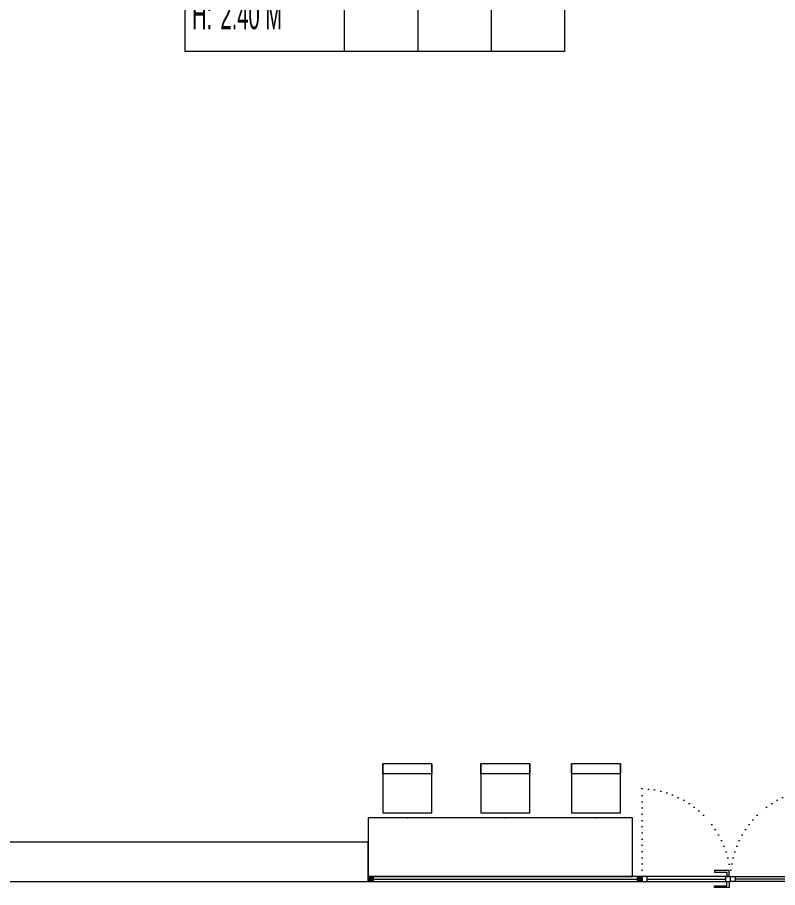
# Model space of a CAD drawing. Header units: metres. Extents: x -19121 to 152404, y -12107 to 29421.
# Drawn here: x 4457 to 5233, y 4794 to 5682 of the extents above; entities that cross this region are included whole.
import ezdxf
from ezdxf.enums import TextEntityAlignment as Align

# ---------------------------------------------------------------- set-up
doc = ezdxf.new("R2010")
doc.units = ezdxf.units.M
doc.header["$LTSCALE"] = 50
doc.header["$MEASUREMENT"] = 0
doc.linetypes.add('DOT2', pattern=[0.125, 0, -0.125])
doc.layers.get('0').update_dxf_attribs({"color": 9, "lineweight": 5})
for name, color, linetype, lineweight in [('01', 9, 'Continuous', 5), ('05', 9, 'Continuous', 5), ('06B', 9, 'Continuous', 5), ('06D', 9, 'Continuous', 5), ('10', 9, 'Continuous', 5), ('15', 9, 'Continuous', 5), ('20', 9, 'DOT2', 5), ('21_mahal200', 9, 'Continuous', 5)]:
    doc.layers.add(name, color=color, linetype=linetype, lineweight=lineweight)
doc.styles.add('Arial', font='arial.ttf', dxfattribs={"height": 2.5})
doc.styles.add('MuuM_TEXT-STANDART', font='ARIALN.TTF')

# ---------------------------------------------------------------- blocks, each defined once
blk = doc.blocks.new('2.bod.sitatik')
at = {"layer": '01'}
blk.add_lwpolyline([(4815, -3790), (4420, -3790), (4420, -3280), (4380, -3280), (4380, -3830), (4815, -3830)], close=True, dxfattribs=at)
blk = doc.blocks.new('0_roomno2')
blk.add_lwpolyline([(19.375, -10.5), (0, -10.5), (0, 0), (19.375, 0)], close=True)
for points in [[(0, -3), (19.375, -3)], [(8.125, -3), (8.125, -10.5)], [(11.875, -3), (11.875, -10.5)], [(15.625, -3), (15.625, -10.5)], [(0, -6.75), (8.125, -6.75)]]:
    blk.add_lwpolyline(points)
at = {"style": 'MuuM_TEXT-STANDART', "width": 0.6}
blk.add_text('H:', height=1.5, dxfattribs=at).set_placement((0.35, -8.608), align=Align.MIDDLE_LEFT)
at = {"style": 'Arial'}
blk.add_attdef('ODANO', (0, 1.17), '', height=2, dxfattribs=at)
blk.add_attdef('MEKANADI', text='', height=2, dxfattribs=at).set_placement((0.35, -3), align=Align.BOTTOM_LEFT)
at = {"style": 'MuuM_TEXT-STANDART', "width": 0.6}
for tag, p in [('YER01', (10, -4.5)), ('TAVAN01', (13.75, -4.5)), ('DUVAR01', (17.5, -4.5)), ('YER02', (10, -6.75)), ('TAVAN02', (13.75, -6.75)), ('DUVAR02', (17.5, -6.75)), ('YER03', (10, -9)), ('TAVAN03', (13.75, -9)), ('DUVAR03', (17.5, -9))]:
    blk.add_attdef(tag, text='', height=1.5, dxfattribs=at).set_placement(p, align=Align.MIDDLE_CENTER)
for tag, p in [('M2', (0.35, -4.875)), ('TEMIZTAVANYUKSEKLIGI', (1.8, -8.608))]:
    blk.add_attdef(tag, text='', height=1.5, dxfattribs=at).set_placement(p, align=Align.MIDDLE_LEFT)
blk = doc.blocks.new('p-birim')
blk.add_lwpolyline([(0, 0), (1, 0), (1, 1), (0, 1)], close=True)
blk = doc.blocks.new('p-sandalye-03')
for points in [[(-5, -25.14), (-5, 24.86), (-55, 24.86), (-55, -25.14), (-5, -25.14)], [(-55, 24.86), (-45, 24.86), (-45, -25.14), (-55, -25.14)]]:
    blk.add_lwpolyline(points)
blk.add_point((0, -0.14))
blk = doc.blocks.new('p-al-01_a')
at = {"layer": '06B'}
for points in [[(-5, -88.62), (-11.25, -88.62), (-11.25, -73.62), (-9.38, -73.62), (-9.38, -86.38), (-9.38, -86.38), (-5, -86.38), (-5, -88.62)], [(0, -88.62), (6.25, -88.62), (6.25, -73.62), (4.38, -73.62), (4.38, -86.38), (4.38, -86.38), (0, -86.38), (0, -88.62)]]:
    blk.add_lwpolyline(points, dxfattribs=at)
at = {"layer": '06D'}
for p, q in [((-5, -86.87), (-5, -5)), ((0, -5), (0, -86.87)), ((-5, -93.13), (-5, -175)), ((0, -175), (0, -93.13))]:
    blk.add_line(p, q, dxfattribs=at)
at = {"layer": '10'}
for points in [[(-5, 0), (0, 0), (0, -5), (-5, -5)], [(-5, -85), (0, -85), (0, -90), (-5, -90)], [(-5, -95), (0, -95), (0, -90), (-5, -90)], [(-5, -180), (0, -180), (0, -175), (-5, -175)]]:
    blk.add_lwpolyline(points, close=True, dxfattribs=at)
at = {"layer": '15'}
for points in [[(-2.5, -5), (-2.5, -85)], [(-2.5, -175), (-2.5, -95)]]:
    blk.add_lwpolyline(points, dxfattribs=at)
at = {"layer": '20'}
for points in [[(-5.25, 0), (-94.89, 0)], [(-5.25, -180), (-94.89, -180)], [(-5, -180), (-94.89, -180)]]:
    blk.add_lwpolyline(points, dxfattribs=at)
for centre, start, end in [((-1.49, 3.38), 182.07453, 267.69369), ((-1.49, -183.38), 92.30631, 177.92547)]:
    blk.add_arc(centre, 93.46, start, end, dxfattribs=at)
blk = doc.blocks.new('prf-10x10')
blk.add_lwpolyline([(-5, -5), (5, -5), (5, 5), (-5, 5)], close=True)
at = {"color": 255}
blk.add_solid([(-5, -5), (5, -5), (-5, 5), (5, 5)], dxfattribs=at)
at = {"layer": '10'}
blk.add_point((0, 0), dxfattribs=at)
blk = doc.blocks.new('*U333')
at = {"layer": '06D'}
blk.add_lwpolyline([(-2.5, 280), (2.5, 280), (2.5, 0), (-2.5, 0)], close=True, dxfattribs=at)
at = {"layer": '15'}
blk.add_lwpolyline([(0, 275), (0, 5)], dxfattribs=at)
at = {"layer": '10', "xscale": 0.5, "yscale": 0.5, "rotation": 90}
for p in [(0, 277.5), (0, 2.5)]:
    blk.add_blockref('prf-10x10', p, dxfattribs=at)
blk = doc.blocks.new('2.bod.Mimari')
at = {"xscale": -1, "rotation": 90}
for name, p in [('p-al-01_a', (5095, -3830)), ('*U333', (5095, -3827.5))]:
    blk.add_blockref(name, p, dxfattribs=at)
at = {"layer": '05', "rotation": 270}
for p in [(4855.14, -3765), (4955.14, -3765), (5047.86, -3765)]:
    blk.add_blockref('p-sandalye-03', p, dxfattribs=at)
at = {"layer": '05', "xscale": 60, "yscale": 270, "rotation": 270}
blk.add_blockref('p-birim', (4815, -3765), dxfattribs=at)
at = {"layer": '21_mahal200'}
ref = blk.add_blockref('0_roomno2', (4628.07, -2772.37), dxfattribs=dict(at, xscale=20, yscale=20, zscale=20))
ref.add_attrib('ODANO', 'B2-12', (4628.07, -2748.97), dxfattribs={"layer": '0', "height": 40, "style": 'Arial'})
ref.add_attrib('MEKANADI', 'Y.G.H.', dxfattribs={"layer": '0', "height": 40, "style": 'Arial'}).set_placement((4635.07, -2832.37), align=Align.BOTTOM_LEFT)
ref.add_attrib('M2', '##### m2', dxfattribs={"layer": '0', "height": 30, "style": 'MuuM_TEXT-STANDART', "width": 0.6}).set_placement((4635.07, -2869.87), align=Align.MIDDLE_LEFT)
ref.add_attrib('TEMIZTAVANYUKSEKLIGI', '2.40 M', dxfattribs={"layer": '0', "height": 30, "style": 'MuuM_TEXT-STANDART', "width": 0.6}).set_placement((4664.07, -2944.53), align=Align.MIDDLE_LEFT)
ref.add_attrib('YER01', 'Y02', dxfattribs={"layer": '0', "height": 30, "style": 'MuuM_TEXT-STANDART', "width": 0.6}).set_placement((4828.07, -2862.37), align=Align.MIDDLE_CENTER)
ref.add_attrib('TAVAN01', 'T08', dxfattribs={"layer": '0', "height": 30, "style": 'MuuM_TEXT-STANDART', "width": 0.6}).set_placement((4903.07, -2862.37), align=Align.MIDDLE_CENTER)
ref.add_attrib('DUVAR01', 'D07', dxfattribs={"layer": '0', "height": 30, "style": 'MuuM_TEXT-STANDART', "width": 0.6}).set_placement((4978.07, -2862.37), align=Align.MIDDLE_CENTER)
ref.add_attrib('TAVAN02', 'T09', dxfattribs={"layer": '0', "height": 30, "style": 'MuuM_TEXT-STANDART', "width": 0.6}).set_placement((4903.07, -2907.37), align=Align.MIDDLE_CENTER)

msp = doc.modelspace()

# ---------------------------------------------------------------- block references
for name in ['2.bod.sitatik', '2.bod.Mimari']:
    msp.add_blockref(name, (0, 8630))

doc.saveas('drawing.dxf')
